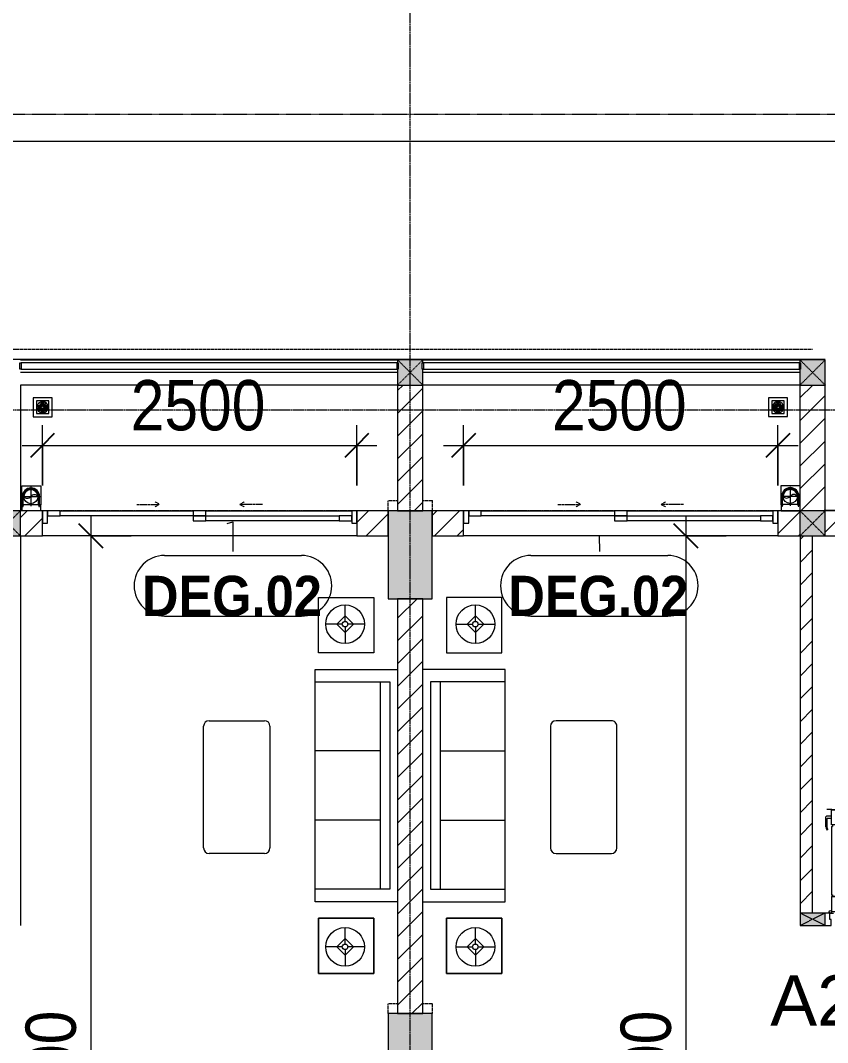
# Model space of a CAD drawing. Header units: millimetres. Extents: x 1591 to 240306, y -15958 to 82755.
# Drawn here: x 99654 to 106073, y 40307 to 48437 of the extents above; entities that cross this region are included whole.
import ezdxf

# ---------------------------------------------------------------- set-up
doc = ezdxf.new("R2010")
doc.units = ezdxf.units.MM
for name, pattern in [('Dash', [6, 3, -3]), ('Dash 1_8_', [6.35, 3.175, -3.175]), ('Dash Dot 3_16_', [7.9375, 4.7625, -1.5875, 0, -1.5875]), ('Grid Line', [22.225, 12.7, -3.175, 3.175, -3.175]), ('IMPORT-CENTER _2_', [40.64, 25.4, -5.08, 5.08, -5.08])]:
    doc.linetypes.add(name, pattern=pattern)
for name, color, linetype, lineweight in [('0-1', 7, 'Continuous', 5), ('A-ANNO-DIMS', 211, 'Continuous', 9), ('A-ANNO-DIMS-160', 211, 'Continuous', 9), ('A-AREA', 32, 'Dash 1_8_', 9), ('A-AREA-IDEN', 2, 'Continuous', 9), ('A-DETL-GENF-1', 9, 'Continuous', 9), ('A-DOOR', 31, 'Continuous', 9), ('A-DOOR-1', 254, 'Continuous', 9), ('A-DOOR-2', 9, 'Continuous', 9), ('A-DOOR-FRAM', 31, 'Continuous', 9), ('A-DOOR-HDLN', 31, 'Dash', 9), ('A-DOOR-IDEN', 31, 'Continuous', 9), ('A-FLOR-2', 9, 'Continuous', 9), ('A-FLOR-HRAL', 11, 'Continuous', 9), ('A-WALL', 113, 'Continuous', 9), ('A-WALL-1', 253, 'Continuous', 18), ('A-WALL-3', 113, 'Continuous', 18), ('A-WALL-PATT-1', 10, 'Continuous', 9), ('A-WALL-PATT-2', 111, 'Continuous', 9), ('G-ANNO-SYMB-1', 111, 'Dash Dot 3_16_', 18), ('G-IMPT-2', 8, 'IMPORT-CENTER _2_', 9), ('G-IMPT-3', 8, 'Continuous', 9), ('I-FURN', 30, 'Continuous', 9), ('I-FURN-1', 254, 'Continuous', 9), ('M-EQPM', 50, 'Continuous', 9), ('S-COLS', 52, 'Continuous', 9), ('S-COLS-1', 52, 'Continuous', 5), ('S-COLS-2', 7, 'Continuous', 18), ('S-COLS-3', 254, 'Continuous', 9), ('S-COLS-4', 253, 'Continuous', 18), ('S-COLS-5', 52, 'Continuous', 18), ('S-COLS-HDLN', 52, 'Dash', 9), ('S-COLS-HDLN-1', 9, 'Dash', 9), ('S-GRID-1', 1, 'Grid Line', 9)]:
    doc.layers.add(name, color=color, linetype=linetype, lineweight=lineweight)
doc.styles.add('Arial_6', font='arial_0.ttf', dxfattribs={"height": 400})
doc.styles.add('Arial_B_3', font='arialbd_0.ttf', dxfattribs={"width": 0.9, "height": 320})
doc.styles.add('UTM Avo', font='UTM Avo.ttf', dxfattribs={"width": 0.9, "height": 400})
doc.dimstyles.new('1_Dim_chi_tiet_2_5', dxfattribs={"dimscale": 304.8, "dimtxt": 399.720379, "dimasz": 0.629921, "dimexe": 0.524934, "dimexo": 0.0625, "dimgap": 0.052493, "dimtad": 1, "dimdec": 0, "dimrnd": 5, "dimzin": 0, "dimdsep": 46, "dimtxsty": 'UTM Avo', "dimblk1": 'OBLIQUE', "dimblk2": 'OBLIQUE', "dimsah": 1, "dimcen": 0.09, "dimdle": 0.524934, "dimazin": 0, "dimtfac": 1, "dimtdec": 4, "dimtix": 1, "dimtmove": 0, "dimatfit": 3, "dimfxl": 1.049869, "dimfxlon": 1, "dimtvp": 1, "dimtolj": 1, "dimtzin": 0, "dimarcsym": 2})
doc.dimstyles.new('1_Dim_chi_tiet_2_5_1', dxfattribs={"dimscale": 304.8, "dimtxt": 399.720379, "dimasz": 0.629921, "dimexe": 0.524934, "dimexo": 0.0625, "dimgap": 0.052493, "dimtad": 1, "dimdec": 0, "dimrnd": 5, "dimzin": 0, "dimdsep": 46, "dimtxsty": 'UTM Avo', "dimblk1": 'OBLIQUE', "dimblk2": 'OBLIQUE', "dimsah": 1, "dimcen": 0.09, "dimdle": 0.524934, "dimazin": 0, "dimtfac": 1, "dimtdec": 4, "dimtix": 1, "dimtmove": 0, "dimatfit": 3, "dimfxl": 1.049869, "dimfxlon": 1, "dimtvp": 1, "dimtolj": 1, "dimtzin": 0, "dimarcsym": 2})
pattern_1 = [(45, (11001.35, 0), (-90.50967, 90.50967), [])]

# ---------------------------------------------------------------- blocks, each defined once
blk = doc.blocks.new('NCV_TKTC_KET CAU_rvt-1-TKCS_MB TẦNG 3-4')
at = {"layer": 'S-COLS-1'}
for points in [[(91927.6, 43836.9), (91927.6, 44536.9), (91577.6, 44536.9), (91579.2, 43836.9)], [(91927.6, 39236.9), (91927.6, 40536.9), (91577.6, 40536.9), (91577.6, 39236.9)]]:
    blk.add_hatch(color=256, dxfattribs=at).paths.add_polyline_path(points)
at = {"layer": 'S-COLS-2'}
for p, q in [((91927.6, 44536.9), (91577.6, 44536.9)), ((91577.6, 44536.9), (91577.6, 43836.9)), ((91927.6, 43836.9), (91927.6, 44536.9)), ((91577.6, 43836.9), (91927.6, 43836.9)), ((91927.6, 40536.9), (91577.6, 40536.9)), ((91577.6, 40536.9), (91577.6, 39236.9)), ((91927.6, 39236.9), (91927.6, 40536.9))]:
    blk.add_line(p, q, dxfattribs=at)
blk = doc.blocks.new('DOOR_CW_01 CANH MO-PANEL KINH - DIW_01-900x2200-CỬA GỖ VÂN LAMINATE-V106-TKCS_MB TẦNG 3-4')
at = {"layer": 'A-DETL-GENF-1'}
for p, q in [((-442, 737), (-442, 816.5)), ((-399, 820.5), (-438, 820.5)), ((-399, 831.8), (-397, 831.8)), ((-399, 792.2), (-399, 831.8)), ((-397, 872), (-357, 872)), ((-397, 752), (-397, 872)), ((-397, 792.2), (-397, 831.8)), ((-357, 872), (-357, 752)), ((-357, 792.2), (-357, 831.8)), ((-355, 831.8), (-357, 831.8)), ((-355, 792.2), (-355, 831.8)), ((-355, 820.5), (-316, 820.5)), ((-312, 737), (-312, 816.5)), ((-434, 799.5), (-434, 737)), ((-399, 803.5), (-430, 803.5)), ((-397, 792.2), (-399, 792.2)), ((-357, 752), (-397, 752)), ((-397, 738), (-391, 738)), ((-397, 738), (-397, 196)), ((-363, 752), (-391, 752)), ((-391, 752), (-391, 738)), ((-363, 738), (-363, 752)), ((-357, 738), (-363, 738)), ((-357, 792.2), (-355, 792.2)), ((-357, 196), (-357, 738)), ((-355, 803.5), (-324, 803.5)), ((-320, 799.5), (-320, 737)), ((-433.9, 711.2), (-427.3, 715.8)), ((-320.1, 711.2), (-326.7, 715.8)), ((-397, 196), (-391, 196)), ((-357, 182), (-397, 182)), ((-397, 182), (-397, 62)), ((-391, 196), (-391, 182)), ((-391, 182), (-363, 182)), ((-357, 196), (-363, 196)), ((-363, 182), (-363, 196)), ((-357, 62), (-357, 182)), ((-397, 62), (-357, 62))]:
    blk.add_line(p, q, dxfattribs=at)
blk.add_circle((-407, 60), 10, dxfattribs=at)
for centre, radius, start, end in [((-438, 816.5), 4, 90, 180), ((-407, 60), 814, 360, 92), ((-316, 816.5), 4, 0, 90), ((-397, 737), 45, 180, 215), ((-430, 799.5), 4, 90, 180), ((-397, 737), 37, 180, 215), ((-357, 737), 37, 325, 0), ((-324, 799.5), 4, 360, 90), ((-357, 737), 45, 325, 0)]:
    blk.add_arc(centre, radius, start, end, dxfattribs=at)
at = {"layer": 'A-DOOR-2'}
for p, q in [((-410, 50), (-448.4, 50)), ((-410, 0), (-410, 50)), ((-400, 0), (-410, 0)), ((-407, 50), (-382, 50)), ((-400, -50), (-400, 0)), ((410, 0), (400, 0)), ((400, 0), (400, -50)), ((450, 50), (410, 50)), ((410, 50), (410, 0)), ((450, -50), (450, 50)), ((-448.4, -50), (-400, -50)), ((400, -50), (450, -50))]:
    blk.add_line(p, q, dxfattribs=at)
blk = doc.blocks.new('LOBBY_SOFA_1 - LOBBY_SOFA_1-V115-TKCS_MB TẦNG 3-4')
at = {"layer": 'I-FURN'}
for p, q in [((-2556, -4.9), (-2556, -660)), ((-2457, -66), (-2457, -660)), ((-807, -66), (-2457, -66)), ((-807, -660), (-807, -66)), ((-708, -660), (-708, -4.9)), ((-807, -143), (-2457, -143)), ((-1907, -143), (-1907, -660)), ((-1357, -143), (-1357, -660)), ((-3128.2, -193.5), (-2688.2, -193.5)), ((-3128.2, -633.5), (-3128.2, -193.5)), ((-2688.2, -193.5), (-2688.2, -633.5)), ((-575.9, -193.5), (-575.9, -633.5)), ((-135.9, -193.5), (-575.9, -193.5)), ((-135.9, -633.5), (-135.9, -193.5)), ((-2915.4, -269), (-2915.4, -401)), ((-348.6, -269), (-348.6, -401)), ((-2915.4, -357), (-2981.4, -423)), ((-2849.4, -423), (-2915.4, -357)), ((-414.6, -423), (-348.6, -357)), ((-348.6, -357), (-282.6, -423)), ((-2937.4, -423), (-3069.4, -423)), ((-2981.4, -423), (-2915.4, -489)), ((-2915.4, -489), (-2849.4, -423)), ((-2915.4, -445), (-2915.4, -577)), ((-2893.4, -423), (-2761.4, -423)), ((-370.6, -423), (-502.6, -423)), ((-348.6, -489), (-414.6, -423)), ((-282.6, -423), (-348.6, -489)), ((-348.6, -445), (-348.6, -577)), ((-326.6, -423), (-194.6, -423)), ((-2688.2, -633.5), (-3128.2, -633.5)), ((-575.9, -633.5), (-135.9, -633.5)), ((-2556, -660), (-708, -660)), ((-1160.3, -1020.5), (-2128.3, -1020.5)), ((-2172.3, -1064.5), (-2172.3, -1504.5)), ((-1116.3, -1504.5), (-1116.3, -1064.5)), ((-2128.3, -1548.5), (-1160.3, -1548.5))]:
    blk.add_line(p, q, dxfattribs=at)
for centre, radius in [((-2915.4, -423), 154), ((-348.6, -423), 154), ((-2915.4, -423), 22), ((-348.6, -423), 22)]:
    blk.add_circle(centre, radius, dxfattribs=at)
for centre, start, end in [((-2128.3, -1064.5), 90, 180), ((-1160.3, -1064.5), 0, 90), ((-2128.3, -1504.5), 180, 270), ((-1160.3, -1504.5), 270, 0)]:
    blk.add_arc(centre, 44, start, end, dxfattribs=at)
at = {"layer": 'I-FURN-1'}
for p, q in [((-2556, -4.9), (-2556, -660)), ((-708, -660), (-708, -4.9)), ((-2688.2, -193.5), (-3128.2, -193.5)), ((-3128.2, -193.5), (-3128.2, -633.5)), ((-2688.2, -633.5), (-2688.2, -193.5)), ((-135.9, -193.5), (-575.9, -193.5)), ((-575.9, -193.5), (-575.9, -633.5)), ((-135.9, -633.5), (-135.9, -193.5)), ((-3128.2, -633.5), (-2688.2, -633.5)), ((-575.9, -633.5), (-135.9, -633.5)), ((-2556, -660), (-708, -660)), ((-1160.3, -1020.5), (-2128.3, -1020.5)), ((-2172.3, -1064.5), (-2172.3, -1504.5)), ((-1116.3, -1504.5), (-1116.3, -1064.5)), ((-2128.3, -1548.5), (-1160.3, -1548.5))]:
    blk.add_line(p, q, dxfattribs=at)
for centre, start, end in [((-2128.3, -1064.5), 90, 180), ((-1160.3, -1064.5), 0, 90), ((-2128.3, -1504.5), 180, 270), ((-1160.3, -1504.5), 270, 0)]:
    blk.add_arc(centre, 44, start, end, dxfattribs=at)
blk = doc.blocks.new('G1_SOF - BO TRU - 100x200-745959-TKCS_MB TẦNG 3-4')
at = {"layer": 'S-COLS'}
blk.add_hatch(color=256, dxfattribs=at).paths.add_polyline_path([(-50, 100), (-50, -100), (50, -100), (50, 100)])
at = {"layer": 'S-COLS-4'}
for p, q in [((50, 100), (-50, 100)), ((-50, 100), (-50, -100)), ((50, -100), (50, 100)), ((-50, -100), (50, -100))]:
    blk.add_line(p, q, dxfattribs=at)
at = {"layer": 'S-COLS-HDLN-1'}
for p, q in [((50, 100), (-50, -100)), ((-50, 100), (50, -100))]:
    blk.add_line(p, q, dxfattribs=at)
blk = doc.blocks.new('LOBBY_SOFA_1 - LOBBY_SOFA_1-V111-TKCS_MB TẦNG 3-4')
at = {"layer": 'I-FURN'}
for p, q in [((-2128.3, 1548.5), (-1160.3, 1548.5)), ((-2172.3, 1064.5), (-2172.3, 1504.5)), ((-1116.3, 1504.5), (-1116.3, 1064.5)), ((-1160.3, 1020.5), (-2128.3, 1020.5)), ((-2556, 660), (-708, 660)), ((-2556, 4.9), (-2556, 660)), ((-2457, 66), (-2457, 660)), ((-1907, 143), (-1907, 660)), ((-1357, 143), (-1357, 660)), ((-807, 660), (-807, 66)), ((-708, 660), (-708, 4.9)), ((-2688.2, 633.5), (-3128.2, 633.5)), ((-3128.2, 633.5), (-3128.2, 193.5)), ((-2915.4, 445), (-2915.4, 577)), ((-2688.2, 193.5), (-2688.2, 633.5)), ((-575.9, 633.5), (-135.9, 633.5)), ((-575.9, 193.5), (-575.9, 633.5)), ((-348.6, 445), (-348.6, 577)), ((-135.9, 633.5), (-135.9, 193.5)), ((-2981.4, 423), (-2915.4, 489)), ((-2915.4, 489), (-2849.4, 423)), ((-348.6, 489), (-414.6, 423)), ((-282.6, 423), (-348.6, 489)), ((-2937.4, 423), (-3069.4, 423)), ((-2915.4, 357), (-2981.4, 423)), ((-2849.4, 423), (-2915.4, 357)), ((-2893.4, 423), (-2761.4, 423)), ((-370.6, 423), (-502.6, 423)), ((-414.6, 423), (-348.6, 357)), ((-348.6, 357), (-282.6, 423)), ((-326.6, 423), (-194.6, 423)), ((-2915.4, 269), (-2915.4, 401)), ((-348.6, 269), (-348.6, 401)), ((-3128.2, 193.5), (-2688.2, 193.5)), ((-135.9, 193.5), (-575.9, 193.5)), ((-807, 143), (-2457, 143)), ((-807, 66), (-2457, 66))]:
    blk.add_line(p, q, dxfattribs=at)
for centre, radius in [((-2915.4, 423), 154), ((-348.6, 423), 154), ((-2915.4, 423), 22), ((-348.6, 423), 22)]:
    blk.add_circle(centre, radius, dxfattribs=at)
for centre, start, end in [((-2128.3, 1504.5), 90, 180), ((-1160.3, 1504.5), 0, 90), ((-2128.3, 1064.5), 180, 270), ((-1160.3, 1064.5), 270, 0)]:
    blk.add_arc(centre, 44, start, end, dxfattribs=at)
at = {"layer": 'I-FURN-1'}
for p, q in [((-2128.3, 1548.5), (-1160.3, 1548.5)), ((-2172.3, 1064.5), (-2172.3, 1504.5)), ((-1116.3, 1504.5), (-1116.3, 1064.5)), ((-1160.3, 1020.5), (-2128.3, 1020.5)), ((-2556, 660), (-708, 660)), ((-2556, 4.9), (-2556, 660)), ((-708, 660), (-708, 4.9)), ((-3128.2, 633.5), (-2688.2, 633.5)), ((-3128.2, 193.5), (-3128.2, 633.5)), ((-2688.2, 633.5), (-2688.2, 193.5)), ((-575.9, 633.5), (-135.9, 633.5)), ((-575.9, 193.5), (-575.9, 633.5)), ((-135.9, 633.5), (-135.9, 193.5)), ((-2688.2, 193.5), (-3128.2, 193.5)), ((-135.9, 193.5), (-575.9, 193.5))]:
    blk.add_line(p, q, dxfattribs=at)
for centre, start, end in [((-2128.3, 1504.5), 90, 180), ((-1160.3, 1504.5), 0, 90), ((-2128.3, 1064.5), 180, 270), ((-1160.3, 1064.5), 270, 0)]:
    blk.add_arc(centre, 44, start, end, dxfattribs=at)
blk = doc.blocks.new('NCV_TKTC_TANG 3 - 4_rvt-2-TKCS_MB TẦNG 3-4')
at = {"layer": 'A-WALL-PATT-1'}
h = blk.add_hatch(dxfattribs=at)
h.set_pattern_fill('FP_1', color=256, style=0, pattern_type=2)
h.set_pattern_definition([(45, (0, 0), (-90.50967, 90.50967), [])])
h.paths.add_polyline_path([(94852.6, 41336.9), (94952.6, 41336.9), (94952.6, 44336.9), (94852.6, 44336.9), (94852.6, 42664.6)])
at = {"layer": 'A-FLOR-2'}
for p, q in [((91652.6, 45536.9), (88652.7, 45536.9)), ((88652.7, 45536.9), (88652.7, 44536.9)), ((94852.6, 45536.9), (91852.6, 45536.9)), ((88652.7, 44336.9), (88652.7, 41236.9)), ((91327.6, 44336.9), (88827.6, 44336.9)), ((94677.6, 44336.9), (92177.6, 44336.9))]:
    blk.add_line(p, q, dxfattribs=at)
at = {"layer": 'A-WALL-1'}
for p, q in [((94852.6, 44336.9), (94852.6, 41336.9)), ((94952.6, 41336.9), (94952.6, 44336.9))]:
    blk.add_line(p, q, dxfattribs=at)
at = {"layer": 'A-DOOR-1'}
blk.add_blockref('DOOR_CW_01 CANH MO-PANEL KINH - DIW_01-900x2200-CỬA GỖ VÂN LAMINATE-V106-TKCS_MB TẦNG 3-4', (95500.9, 41286.9), dxfattribs=at)
at = {"layer": 'I-FURN-1'}
for name, p, rotation in [('LOBBY_SOFA_1 - LOBBY_SOFA_1-V111-TKCS_MB TẦNG 3-4', (91657.5, 43983.4), 89.99999999999972), ('LOBBY_SOFA_1 - LOBBY_SOFA_1-V115-TKCS_MB TẦNG 3-4', (91847.7, 43983.4), 90.00000000000031)]:
    blk.add_blockref(name, p, dxfattribs=dict(at, rotation=rotation))
at = {"layer": 'S-COLS-3', "rotation": 269.9999999999993}
blk.add_blockref('G1_SOF - BO TRU - 100x200-745959-TKCS_MB TẦNG 3-4', (94952.6, 41286.9), dxfattribs=at)
blk = doc.blocks.new('DEG_02-DEG_03 - DEG_02-2500x2400mm-CỬA ĐI 02 CÁNH TRƯỢT-625766-TKCS_MB TẦNG 3-4')
at = {"layer": 'A-DOOR'}
for p, q in [((-1110, 100), (-1210, 100)), ((-1210, 100), (-1210, 60)), ((-1110, 60), (-1110, 100)), ((-1110, 100), (-50, 100)), ((50, 100), (-50, 100)), ((-50, 100), (-50, 60)), ((50, 60), (50, 100)), ((-1210, 60), (-1110, 60)), ((-50, 60), (-1110, 60)), ((50, 60), (-50, 60)), ((-50, 60), (-50, 20)), ((-50, 60), (50, 60)), ((-50, 20), (50, 20)), ((50, 20), (50, 60)), ((50, 60), (1110, 60)), ((1110, 20), (50, 20)), ((1210, 60), (1110, 60)), ((1110, 60), (1110, 20)), ((1110, 20), (1210, 20)), ((1210, 20), (1210, 60))]:
    blk.add_line(p, q, dxfattribs=at)
at = {"layer": 'A-DOOR-FRAM'}
for p, q in [((-1210, 100), (-1250, 100)), ((-1250, 100), (-1250, 0)), ((-1210, 0), (-1210, 100)), ((1250, 100), (1210, 100)), ((1210, 100), (1210, 0)), ((1250, 0), (1250, 100)), ((-1250, 0), (-1210, 0)), ((1210, 0), (1250, 0))]:
    blk.add_line(p, q, dxfattribs=at)
at = {"layer": 'A-DOOR-HDLN'}
for p, q in [((-320.4, 151.1), (-355, 171.1)), ((320.4, 151.1), (355, 171.1)), ((-500.4, 151.1), (-320.4, 151.1)), ((-320.4, 151.1), (-355, 131.1)), ((320.4, 151.1), (355, 131.1)), ((500.4, 151.1), (320.4, 151.1))]:
    blk.add_line(p, q, dxfattribs=at)
blk = doc.blocks.new('Railing - 50 x 10mm-1251311-TKCS_MB TẦNG 3-4')
at = {"layer": 'A-FLOR-HRAL'}
for p, q in [((25, 5), (-25, 5)), ((-25, 5), (-25, -5)), ((25, -5), (25, 5)), ((-25, -5), (25, -5))]:
    blk.add_line(p, q, dxfattribs=at)
blk = doc.blocks.new('Railing - Railing-1558316-TKCS_MB TẦNG 3-4')
at = {"layer": 'A-FLOR-HRAL'}
for p, q in [((91647.6, 45712.4), (88657.6, 45712.4)), ((88657.6, 45662.4), (91647.6, 45662.4))]:
    blk.add_line(p, q, dxfattribs=at)
at = {"extrusion": (0, 0, -1), "zscale": -1, "rotation": 90}
for p in [(-88652.6, 45687.4), (-91652.6, 45687.4)]:
    blk.add_blockref('Railing - 50 x 10mm-1251311-TKCS_MB TẦNG 3-4', p, dxfattribs=at)
blk = doc.blocks.new('Railing - Railing-1558322-TKCS_MB TẦNG 3-4')
at = {"layer": 'A-FLOR-HRAL'}
for p, q in [((94847.6, 45712.4), (91857.6, 45712.4)), ((91857.6, 45662.4), (94847.6, 45662.4))]:
    blk.add_line(p, q, dxfattribs=at)
at = {"extrusion": (0, 0, -1), "zscale": -1, "rotation": 90}
for p in [(-91852.6, 45687.4), (-94852.6, 45687.4)]:
    blk.add_blockref('Railing - 50 x 10mm-1251311-TKCS_MB TẦNG 3-4', p, dxfattribs=at)
blk = doc.blocks.new('G1_SOF - BO TRU - 200x200-V23-TKCS_MB TẦNG 3-4')
at = {"layer": 'S-COLS'}
blk.add_hatch(color=256, dxfattribs=at).paths.add_polyline_path([(95, -100), (100, -100), (100, 25.4), (95, 25.4), (95, 75.4), (100, 75.4), (100, 100), (-100, 100), (-100, 75.4), (-95, 75.4), (-95, 25.4), (-100, 25.4), (-100, -100), (-95, -100)])
at = {"layer": 'S-COLS-5'}
for p, q in [((100, 100), (-100, 100)), ((-100, 100), (-100, 75.4)), ((100, 75.4), (100, 100)), ((-100, 25.4), (-100, -100)), ((100, -100), (100, 25.4)), ((-100, -100), (100, -100))]:
    blk.add_line(p, q, dxfattribs=at)
at = {"layer": 'S-COLS-HDLN'}
for p, q in [((100, 100), (-100, -100)), ((-100, 100), (100, -100))]:
    blk.add_line(p, q, dxfattribs=at)
blk = doc.blocks.new('G1_SOF - BO TRU - 200x200-V22-TKCS_MB TẦNG 3-4')
at = {"layer": 'S-COLS'}
blk.add_hatch(color=256, dxfattribs=at).paths.add_polyline_path([(-100, -100), (100, -100), (100, 100), (-100, 100), (-100, 75.4), (-95, 75.4), (-95, 25.4), (-100, 25.4)])
at = {"layer": 'S-COLS-5'}
for p, q in [((100, 100), (-100, 100)), ((-100, 100), (-100, 75.4)), ((100, -100), (100, 100)), ((-100, 25.4), (-100, -100)), ((-100, -100), (100, -100))]:
    blk.add_line(p, q, dxfattribs=at)
at = {"layer": 'S-COLS-HDLN'}
for p, q in [((100, 100), (-100, -100)), ((-100, 100), (100, -100))]:
    blk.add_line(p, q, dxfattribs=at)
blk = doc.blocks.new('G1_SOF - BO TRU - 200x200-3054293-TKCS_MB TẦNG 3-4')
at = {"layer": 'S-COLS'}
blk.add_hatch(color=256, dxfattribs=at).paths.add_polyline_path([(100, -100), (100, 100), (-100, 100), (-100, -100)])
at = {"layer": 'S-COLS-5'}
for p, q in [((100, 100), (-100, 100)), ((-100, 100), (-100, -100)), ((100, -100), (100, 100)), ((-100, -100), (100, -100))]:
    blk.add_line(p, q, dxfattribs=at)
at = {"layer": 'S-COLS-HDLN'}
for p, q in [((100, 100), (-100, -100)), ((-100, 100), (100, -100))]:
    blk.add_line(p, q, dxfattribs=at)
blk = doc.blocks.new('TKTC_XREF_251221_MB TANG 2-7 - TKTC_XREF_260130_MB TANG 2-5_dwg_$cc-4746808-TKCS_MB TẦNG 3-4')
at = {"layer": 'G-IMPT-2'}
for p, q in [((-0.673, 0), (0.673, 0)), ((0, -0.673), (0, 0.673))]:
    blk.add_line(p, q, dxfattribs=at)
at = {"layer": 'M-EQPM'}
blk.add_circle((0, 0), 0.5, dxfattribs=at)
for centre, radius, start, end in [((0, 0), 0.5, 90, 270), ((0.188, 0.25), 0.313, 126.8699, 233.1301), ((-0.188, -0.25), 0.313, 306.8699, 53.1301)]:
    blk.add_arc(centre, radius, start, end, dxfattribs=at)
blk = doc.blocks.new('TKTC_XREF_251221_MB TANG 2-7 - TKTC_XREF_260130_MB TANG 2-5_dwg_CUM U_DN100-4746796-TKCS_MB TẦNG 3-4')
at = {"layer": 'G-IMPT-3'}
blk.add_hatch(color=256, dxfattribs=at).paths.add_polyline_path([(0, 61), (0, 57), (14.8, 55.1), (28.5, 49.4), (40.3, 40.3), (49.4, 28.5), (55.1, 14.8), (57, 0), (55.1, -14.8), (49.4, -28.5), (40.3, -40.3), (28.5, -49.4), (14.8, -55.1), (0, -57), (0, -61), (15.8, -58.9), (30.5, -52.8), (43.1, -43.1), (52.8, -30.5), (58.9, -15.8), (61, 0), (58.9, 15.8), (52.8, 30.5), (43.1, 43.1), (30.5, 52.8), (15.8, 58.9)])
for p, q in [((-79.1, 66.6), (-79.1, 63.4)), ((-76.6, 66.6), (-76.6, 63.4)), ((-74.6, 66.6), (-74.6, 63.4)), ((-72.7, 69.3), (-72.7, 60.7)), ((-66.9, 67.9), (-71.7, 67.9)), ((-66.9, 62.1), (-71.7, 62.1)), ((-65, 69), (0, 69)), ((-79.1, -63.4), (-79.1, -66.6)), ((-76.6, -63.4), (-76.6, -66.6)), ((-74.6, -63.4), (-74.6, -66.6)), ((-72.7, -60.7), (-72.7, -69.3)), ((-66.9, -62.1), (-71.7, -62.1)), ((-66.9, -67.9), (-71.7, -67.9)), ((-65, -69), (0, -69))]:
    blk.add_line(p, q, dxfattribs=at)
at = {"layer": 'G-IMPT-3', "flags": 128}
for points in [[(-72.7, 67.6), (-78.1, 67.6), (-78.1, 62.4), (-72.7, 62.4)], [(-71.7, 59.2), (-66.9, 59.2), (-66.9, 70.8), (-71.7, 70.8)], [(-66.9, 70.8), (-66.9, 72.7), (-65, 72.7), (-65, 57.3), (-66.9, 57.3), (-66.9, 59.2)], [(-65, 61), (0, 61), (0, 57)], [(-72.7, -62.4), (-78.1, -62.4), (-78.1, -67.6), (-72.7, -67.6)], [(-71.7, -70.8), (-66.9, -70.8), (-66.9, -59.2), (-71.7, -59.2)], [(-66.9, -59.2), (-66.9, -57.3), (-65, -57.3), (-65, -72.7), (-66.9, -72.7), (-66.9, -70.8)], [(-65, -61), (0, -61), (0, -57)]]:
    blk.add_lwpolyline(points, dxfattribs=at)
at = {"layer": 'G-IMPT-3'}
for centre, radius, start, end in [((-78.1, 66.6), 0.96, 90, 180), ((-78.1, 63.4), 0.96, 180, 270), ((-71.1, 69.3), 1.56, 112.61986, 247.38014), ((-67.9, 65), 4.8, 143.1301, 216.8699), ((-71.1, 60.7), 1.56, 112.61986, 247.38014), ((0, 0), 69, 270, 90), ((0, 0), 61, 270, 90), ((0, 0), 57, 270, 90), ((-78.1, -63.4), 0.96, 90, 180), ((-78.1, -66.6), 0.96, 180, 270), ((-71.1, -60.7), 1.56, 112.61986, 247.38014), ((-67.9, -65), 4.8, 143.1301, 216.8699), ((-71.1, -69.3), 1.56, 112.61986, 247.38014)]:
    blk.add_arc(centre, radius, start, end, dxfattribs=at)
blk = doc.blocks.new('TKTC_XREF_251221_MB TANG 2-7 - TKTC_XREF_260130_MB TANG 2-5_dwg_THU NUOC - THU NUOC-444531-TKCS_MB TẦNG 1-4746804-TKCS_MB TẦNG 3-4')
at = {"layer": 'G-IMPT-3'}
for p, q in [((-23.3, 10.8), (40.9, 10.8)), ((40.9, 4.8), (-23.3, 4.8)), ((-11, 23.3), (28.5, 23.3)), ((28.5, 17.3), (-11, 17.3)), ((-1.1, 35.6), (18.5, 35.6)), ((18.5, 29.6), (-1.1, 29.6)), ((-23.3, -13.6), (40.9, -13.6)), ((40.9, -19.6), (-23.3, -19.6)), ((-11, -26.1), (28.5, -26.1)), ((28.5, -32.1), (-11, -32.1)), ((-1.1, -38.5), (18.5, -38.5)), ((18.5, -44.5), (-1.1, -44.5))]:
    blk.add_line(p, q, dxfattribs=at)
at = {"layer": 'G-IMPT-3', "flags": 128}
for points in [[(83.7, -79.4), (83.7, 70.6), (-66.3, 70.6), (-66.3, -79.4)], [(58.7, -54.4), (58.7, 45.6), (-41.3, 45.6), (-41.3, -54.4)]]:
    blk.add_lwpolyline(points, close=True, dxfattribs=at)
for points in [[(-23.3, -1.2), (0.7, -1.2), (0.7, -7.2), (-23.3, -7.2)], [(40.9, -7.2), (16.7, -7.2), (16.7, -1.2), (40.9, -1.2)]]:
    blk.add_lwpolyline(points, dxfattribs=at)
at = {"layer": 'G-IMPT-3'}
for centre, radius, start, end in [((8.7, -4.4), 45, 360, 180), ((8.7, -4.4), 45, 360, 180), ((-23.3, 7.8), 3, 90, 270), ((-11, 20.3), 3, 90, 270), ((-1.1, 32.6), 3, 90, 270), ((18.5, 32.6), 3, 270, 90), ((28.5, 20.3), 3, 270, 90), ((40.9, 7.8), 3, 270, 90), ((8.7, -4.4), 45, 180, 360), ((8.7, -4.4), 45, 180, 360), ((-23.3, -4.2), 3, 90, 270), ((-23.3, -16.6), 3, 90, 270), ((-11, -29.1), 3, 90, 270), ((-1.1, -41.5), 3, 90, 270), ((18.5, -41.5), 3, 270, 90), ((28.5, -29.1), 3, 270, 90), ((40.9, -4.2), 3, 270, 90), ((40.9, -16.6), 3, 270, 90)]:
    blk.add_arc(centre, radius, start, end, dxfattribs=at)
blk = doc.blocks.new('TKTC_XREF_251221_MB TANG 2-7 - TKTC_XREF_251221_MB TANG 2-7-2039446-TKCS_MB TẦNG 3-4')
at = {"layer": 'M-EQPM'}
for p, q in [((61400, 28502.1), (54800, 28502.1)), ((55011.1, 27497.9), (55161.5, 27497.9)), ((55011.1, 27348.3), (55011.1, 27497.9)), ((55161.5, 27497.9), (55161.5, 27348.3)), ((61050.5, 27499.7), (61200, 27499.7)), ((61050.5, 27350), (61050.5, 27499.7)), ((55010.8, 27348.1), (55011.2, 27300)), ((55161.3, 27348.1), (55010.8, 27348.1)), ((55161.5, 27348.3), (55011.1, 27348.3)), ((55161.6, 27300), (55161.3, 27348.1)), ((61050.3, 27349.9), (61050.6, 27300.1)), ((61200, 27349.9), (61050.3, 27349.9)), ((61200, 27350), (61050.5, 27350)), ((61050.6, 27300.1), (61200, 27300.1)), ((66125, 27302.1), (61400, 27302.1))]:
    blk.add_line(p, q, dxfattribs=at)
for p in [(55167.9, 28127.6), (61016.7, 28127.9)]:
    blk.add_blockref('TKTC_XREF_251221_MB TANG 2-7 - TKTC_XREF_260130_MB TANG 2-5_dwg_THU NUOC - THU NUOC-444531-TKCS_MB TẦNG 1-4746804-TKCS_MB TẦNG 3-4', p)
for name, p, xscale, yscale, zscale, rotation in [('TKTC_XREF_251221_MB TANG 2-7 - TKTC_XREF_260130_MB TANG 2-5_dwg_$cc-4746808-TKCS_MB TẦNG 3-4', (55082.6, 27413.2), 113.7150000000073, 113.7150000000073, 113.7150000000073, 269.9990086637467), ('TKTC_XREF_251221_MB TANG 2-7 - TKTC_XREF_260130_MB TANG 2-5_dwg_CUM U_DN100-4746796-TKCS_MB TẦNG 3-4', (55083.5, 27413.2), 0.9975000000000006, 0.9975000000000006, 0.9975000000000006, 90.00099133829468), ('TKTC_XREF_251221_MB TANG 2-7 - TKTC_XREF_260130_MB TANG 2-5_dwg_$cc-4746808-TKCS_MB TẦNG 3-4', (61122.1, 27414.9), 113.7150000000073, 113.7150000000073, 113.7150000000073, 269.9990086637467), ('TKTC_XREF_251221_MB TANG 2-7 - TKTC_XREF_260130_MB TANG 2-5_dwg_CUM U_DN100-4746796-TKCS_MB TẦNG 3-4', (61123, 27414.9), 0.9975000000000006, 0.9975000000000006, 0.9975000000000006, 90.00099133829468)]:
    blk.add_blockref(name, p, dxfattribs=dict(xscale=xscale, yscale=yscale, zscale=zscale, rotation=rotation))
blk = doc.blocks.new('DIMBLOCK37-TKCS_MB TẦNG 3-4')
at = {"layer": 'A-ANNO-DIMS-160'}
for p, q in [((59853.9, 47797.1), (59853.9, 47317.1)), ((59853.9, 47477.1), (59853.9, 47797.1)), ((123054, 47797.1), (123054, 47317.1)), ((123054, 47477.1), (123054, 47797.1)), ((59693.9, 47477.1), (123214, 47477.1))]:
    blk.add_line(p, q, dxfattribs=at)
at = {"layer": 'A-ANNO-DIMS-160', "lineweight": 25}
for p, q in [((59853.9, 47477.1), (59949.9, 47573.1)), ((123054, 47477.1), (123150, 47573.1)), ((59853.9, 47477.1), (59757.9, 47381.1)), ((123054, 47477.1), (122958, 47381.1))]:
    blk.add_line(p, q, dxfattribs=at)
at = {"layer": 'A-ANNO-DIMS-160', "color": 0, "insert": (90769.2, 47996.8), "char_height": 400, "width": 1643.295, "attachment_point": 1, "line_spacing_factor": 1.110334, "style": 'UTM Avo'}
blk.add_mtext('63200', dxfattribs=at)
blk = doc.blocks.new('_Oblique')
at = {"color": 0, "linetype": 'ByBlock', "lineweight": -2}
blk.add_line((-0.5, -0.5), (0.5, 0.5), dxfattribs=at)
blk = doc.blocks.new('DIMBLOCK102-TKCS_MB TẦNG 3-4')
at = {"layer": 'A-ANNO-DIMS-160'}
for p, q in [((103178.9, 44736.9), (103178.9, 45216.9)), ((105678.9, 44736.9), (105678.9, 45216.9)), ((103018.9, 45056.9), (105838.9, 45056.9)), ((103178.9, 45056.9), (103178.9, 44736.9)), ((105678.9, 45056.9), (105678.9, 44736.9))]:
    blk.add_line(p, q, dxfattribs=at)
at = {"layer": 'A-ANNO-DIMS-160', "lineweight": 25}
for p, q in [((103178.9, 45056.9), (103274.9, 45152.9)), ((105678.9, 45056.9), (105774.9, 45152.9)), ((103178.9, 45056.9), (103082.9, 44960.9)), ((105678.9, 45056.9), (105582.9, 44960.9))]:
    blk.add_line(p, q, dxfattribs=at)
at = {"layer": 'A-ANNO-DIMS-160', "color": 0, "insert": (103881.1, 45576.5), "char_height": 400, "width": 1314.636, "attachment_point": 1, "line_spacing_factor": 1.110334, "style": 'UTM Avo'}
blk.add_mtext('2500', dxfattribs=at)
blk = doc.blocks.new('DIMBLOCK103-TKCS_MB TẦNG 3-4')
at = {"layer": 'A-ANNO-DIMS-160'}
for p, q in [((99828.9, 44736.9), (99828.9, 45216.9)), ((102328.9, 44736.9), (102328.9, 45216.9)), ((99668.9, 45056.9), (102488.9, 45056.9)), ((99828.9, 45056.9), (99828.9, 44736.9)), ((102328.9, 45056.9), (102328.9, 44736.9))]:
    blk.add_line(p, q, dxfattribs=at)
at = {"layer": 'A-ANNO-DIMS-160', "lineweight": 25}
for p, q in [((99828.9, 45056.9), (99924.9, 45152.9)), ((102328.9, 45056.9), (102424.9, 45152.9)), ((99828.9, 45056.9), (99732.9, 44960.9)), ((102328.9, 45056.9), (102232.9, 44960.9))]:
    blk.add_line(p, q, dxfattribs=at)
at = {"layer": 'A-ANNO-DIMS-160', "color": 0, "insert": (100531.1, 45576.5), "char_height": 400, "width": 1314.636, "attachment_point": 1, "line_spacing_factor": 1.110334, "style": 'UTM Avo'}
blk.add_mtext('2500', dxfattribs=at)
blk = doc.blocks.new('DIMBLOCK215-TKCS_MB TẦNG 3-4')
at = {"layer": 'A-ANNO-DIMS-160'}
for p, q in [((103178.9, 44736.9), (103178.9, 45216.9)), ((105678.9, 44736.9), (105678.9, 45216.9)), ((103018.9, 45056.9), (105838.9, 45056.9)), ((103178.9, 45056.9), (103178.9, 44736.9)), ((105678.9, 45056.9), (105678.9, 44736.9))]:
    blk.add_line(p, q, dxfattribs=at)
at = {"layer": 'A-ANNO-DIMS-160', "lineweight": 25}
for p, q in [((103178.9, 45056.9), (103274.9, 45152.9)), ((105678.9, 45056.9), (105774.9, 45152.9)), ((103178.9, 45056.9), (103082.9, 44960.9)), ((105678.9, 45056.9), (105582.9, 44960.9))]:
    blk.add_line(p, q, dxfattribs=at)
at = {"layer": 'A-ANNO-DIMS-160', "color": 0, "insert": (103881.1, 45576.5), "char_height": 400, "width": 1314.636, "attachment_point": 1, "line_spacing_factor": 1.110334, "style": 'UTM Avo'}
blk.add_mtext('2500', dxfattribs=at)
blk = doc.blocks.new('DIMBLOCK216-TKCS_MB TẦNG 3-4')
at = {"layer": 'A-ANNO-DIMS-160'}
for p, q in [((99828.9, 44736.9), (99828.9, 45216.9)), ((102328.9, 44736.9), (102328.9, 45216.9)), ((99668.9, 45056.9), (102488.9, 45056.9)), ((99828.9, 45056.9), (99828.9, 44736.9)), ((102328.9, 45056.9), (102328.9, 44736.9))]:
    blk.add_line(p, q, dxfattribs=at)
at = {"layer": 'A-ANNO-DIMS-160', "lineweight": 25}
for p, q in [((99828.9, 45056.9), (99924.9, 45152.9)), ((102328.9, 45056.9), (102424.9, 45152.9)), ((99828.9, 45056.9), (99732.9, 44960.9)), ((102328.9, 45056.9), (102232.9, 44960.9))]:
    blk.add_line(p, q, dxfattribs=at)
at = {"layer": 'A-ANNO-DIMS-160', "color": 0, "insert": (100531.1, 45576.5), "char_height": 400, "width": 1314.636, "attachment_point": 1, "line_spacing_factor": 1.110334, "style": 'UTM Avo'}
blk.add_mtext('2500', dxfattribs=at)
blk = doc.blocks.new('STN_Door Tag - STN_Door Tag-1788670-TKCS_MB TẦNG 3-4')
at = {"layer": 'A-DOOR-IDEN'}
for p, q in [((-3.37, 1.495), (3.431, 1.495)), ((-3.37, -1.524), (3.431, -1.524))]:
    blk.add_line(p, q, dxfattribs=at)
for centre, start, end in [((-3.37, -0.015), 90, 270), ((3.431, -0.015), 270, 90)]:
    blk.add_arc(centre, 1.509, start, end, dxfattribs=at)
blk = doc.blocks.new('DIMBLOCK381-TKCS_MB TẦNG 3-4')
at = {"layer": 'A-ANNO-DIMS-160'}
for p, q in [((104946.6, 44496.9), (104946.6, 35577.4)), ((105266.6, 44336.9), (104786.6, 44336.9)), ((104946.6, 44336.9), (105266.6, 44336.9)), ((105266.6, 35737.4), (104786.6, 35737.4)), ((104946.6, 35737.4), (105266.6, 35737.4))]:
    blk.add_line(p, q, dxfattribs=at)
at = {"layer": 'A-ANNO-DIMS-160', "lineweight": 25}
for p, q in [((104946.6, 44336.9), (104850.6, 44432.9)), ((104946.6, 44336.9), (105042.6, 44240.9)), ((104946.6, 35737.4), (104850.6, 35833.4)), ((104946.6, 35737.4), (105042.6, 35641.4))]:
    blk.add_line(p, q, dxfattribs=at)
at = {"layer": 'A-ANNO-DIMS-160', "color": 0, "insert": (104426.9, 39489.4), "char_height": 400, "width": 1314.636, "attachment_point": 1, "rotation": 90, "line_spacing_factor": 1.110334, "style": 'UTM Avo'}
blk.add_mtext('8600', dxfattribs=at)
blk = doc.blocks.new('DIMBLOCK382-TKCS_MB TẦNG 3-4')
at = {"layer": 'A-ANNO-DIMS-160'}
for p, q in [((100214.1, 44496.9), (100214.1, 35577.4)), ((100534.1, 44336.9), (100054.1, 44336.9)), ((100214.1, 44336.9), (100534.1, 44336.9)), ((100534.1, 35737.4), (100054.1, 35737.4)), ((100214.1, 35737.4), (100534.1, 35737.4))]:
    blk.add_line(p, q, dxfattribs=at)
at = {"layer": 'A-ANNO-DIMS-160', "lineweight": 25}
for p, q in [((100214.1, 44336.9), (100118.1, 44432.9)), ((100214.1, 44336.9), (100310.1, 44240.9)), ((100214.1, 35737.4), (100118.1, 35833.4)), ((100214.1, 35737.4), (100310.1, 35641.4))]:
    blk.add_line(p, q, dxfattribs=at)
at = {"layer": 'A-ANNO-DIMS-160', "color": 0, "insert": (99694.5, 39489.4), "char_height": 400, "width": 1314.636, "attachment_point": 1, "rotation": 90, "line_spacing_factor": 1.110334, "style": 'UTM Avo'}
blk.add_mtext('8600', dxfattribs=at)

msp = doc.modelspace()

# ---------------------------------------------------------------- hatches: boundary and pattern name
at = {"layer": 'A-WALL-PATT-2'}
h = msp.add_hatch(dxfattribs=at)
h.set_pattern_fill('FP_1', color=256, style=0, pattern_type=2)
h.set_pattern_definition(pattern_1)
h.paths.add_polyline_path([(102853.9, 44536.9), (102853.9, 45536.9), (102653.9, 45536.9), (102653.9, 44536.9)])
h = msp.add_hatch(dxfattribs=at)
h.set_pattern_fill('FP_1', color=256, style=0, pattern_type=2)
h.set_pattern_definition(pattern_1)
h.paths.add_polyline_path([(105853.9, 44536.9), (106053.9, 44536.9), (106053.9, 45536.9), (105853.9, 45536.9), (105853.9, 44781)])
h = msp.add_hatch(dxfattribs=at)
h.set_pattern_fill('FP_1', color=256, style=0, pattern_type=2)
h.set_pattern_definition(pattern_1)
h.paths.add_polyline_path([(102578.9, 44336.9), (102578.9, 44536.9), (102328.9, 44536.9), (102328.9, 44336.9)])
h.paths.add_polyline_path([(99828.9, 44336.9), (99828.9, 44536.9), (99654, 44536.9), (99654, 44336.9)])
h = msp.add_hatch(dxfattribs=at)
h.set_pattern_fill('FP_1', color=256, style=0, pattern_type=2)
h.set_pattern_definition(pattern_1)
h.paths.add_polyline_path([(105853.8, 44336.9), (105853.8, 44536.9), (105678.9, 44536.9), (105678.9, 44336.9), (105804.6, 44336.9)])
h.paths.add_polyline_path([(103178.9, 44336.9), (103178.9, 44536.9), (102928.9, 44536.9), (102928.9, 44336.9)])
h = msp.add_hatch(dxfattribs=at)
h.set_pattern_fill('FP_1', color=256, style=0, pattern_type=2)
h.set_pattern_definition(pattern_1)
h.paths.add_polyline_path([(109453.9, 44336.9), (109453.9, 44536.9), (108453.9, 44536.9), (108453.9, 44336.9), (109028.7, 44336.9)])
h.paths.add_polyline_path([(109653.9, 44336.9), (109653.9, 44336.9), (109653.9, 44462)])
h.paths.add_polyline_path([(107053.9, 44336.9), (107053.9, 44536.9), (106053.8, 44536.8), (106053.8, 44336.9)])
h = msp.add_hatch(dxfattribs=at)
h.set_pattern_fill('FP_1', color=256, style=0, pattern_type=2)
h.set_pattern_definition(pattern_1)
h.paths.add_polyline_path([(102853.9, 40536.9), (102853.9, 43837), (102653.9, 43837), (102653.9, 40536.9)])

# ---------------------------------------------------------------- linework, layer by layer
at = {"layer": 'A-AREA'}
for p, q in [((102753.9, 45818.8), (99553.9, 45818.8)), ((105953.9, 45818.8), (102753.9, 45818.8)), ((102578.9, 44536.9), (102578.9, 44618.4)), ((102578.9, 44618.4), (102653.9, 44618.4)), ((102853.9, 44618.5), (102933.9, 44618.5)), ((102928.9, 44618.5), (102928.9, 44536.9)), ((102578.9, 40618.4), (102653.9, 40618.4)), ((102578.9, 40536.9), (102578.9, 40618.4)), ((102853.9, 40618.4), (102928.9, 40618.4)), ((102928.9, 40618.4), (102928.9, 40536.9))]:
    msp.add_line(p, q, dxfattribs=at)
at = {"layer": 'A-DOOR-IDEN'}
for p, q in [((101298.2, 44436.5), (101343.6, 44447.6)), ((101343.6, 44447.6), (101344, 44211.7)), ((104257.7, 44337.2), (104258, 44211.7))]:
    msp.add_line(p, q, dxfattribs=at)
at = {"layer": 'A-WALL'}
for p, q in [((99653.9, 45737.4), (102653.9, 45737.4)), ((102853.9, 45737.4), (105853.9, 45737.4)), ((102653.9, 45637.4), (99653.9, 45637.4)), ((105853.9, 45637.4), (102853.9, 45637.4)), ((101128.9, 44536.9), (102288.9, 44536.9)), ((104478.9, 44536.9), (105638.9, 44536.9)), ((102328.9, 44336.9), (99828.9, 44336.9)), ((105678.9, 44336.9), (103178.9, 44336.9))]:
    msp.add_line(p, q, dxfattribs=at)
at = {"layer": 'A-WALL-3'}
for p, q in [((102853.9, 45737.4), (102653.9, 45737.4)), ((106053.9, 45737.4), (105853.9, 45737.4)), ((102653.9, 45536.9), (102653.9, 44536.9)), ((102853.9, 44536.9), (102853.9, 45536.9)), ((105853.9, 45536.9), (105853.9, 44536.9)), ((106053.9, 44536.9), (106053.9, 45536.9)), ((99828.9, 44536.9), (99654, 44536.9)), ((99828.9, 44336.9), (99828.9, 44536.9)), ((102578.9, 44536.9), (102328.9, 44536.9)), ((102328.9, 44536.9), (102328.9, 44336.9)), ((102578.9, 44336.9), (102578.9, 44536.9)), ((102653.9, 44536.9), (102853.9, 44536.9)), ((103178.9, 44536.9), (102928.9, 44536.9)), ((102928.9, 44536.9), (102928.9, 44336.9)), ((103178.9, 44336.9), (103178.9, 44536.9)), ((105853.8, 44536.9), (105678.9, 44536.9)), ((105678.9, 44536.9), (105678.9, 44336.9)), ((107053.9, 44536.9), (106053.9, 44536.9)), ((99654, 44336.9), (99828.9, 44336.9)), ((102328.9, 44336.9), (102578.9, 44336.9)), ((102928.9, 44336.9), (103178.9, 44336.9)), ((105678.9, 44336.9), (105853.8, 44336.9)), ((106053.8, 44336.9), (107053.9, 44336.9)), ((102653.9, 43837), (102653.9, 40536.9)), ((102853.9, 43837), (102653.9, 43837)), ((102853.9, 40536.9), (102853.9, 43837)), ((102653.9, 40536.9), (102853.9, 40536.9))]:
    msp.add_line(p, q, dxfattribs=at)
at = {"layer": 'G-ANNO-SYMB-1'}
msp.add_line((39749.2, 47691.5), (145928.2, 47691.5), dxfattribs=at)
at = {"layer": 'S-GRID-1'}
for p, q in [((102753.9, 19175.3), (102753.9, 76690.4)), ((139245.7, 45336.9), (45492.6, 45336.9)), ((137213.7, 44536.9), (47524.6, 44536.9))]:
    msp.add_line(p, q, dxfattribs=at)

# ---------------------------------------------------------------- block references
at = {"layer": '0-1'}
for name in ['NCV_TKTC_KET CAU_rvt-1-TKCS_MB TẦNG 3-4', 'NCV_TKTC_TANG 3 - 4_rvt-2-TKCS_MB TẦNG 3-4']:
    msp.add_blockref(name, (11001.4, 0), dxfattribs=at)
at = {"layer": 'A-DOOR'}
for p in [(101078.9, 44436.9), (104428.9, 44436.9)]:
    msp.add_blockref('DEG_02-DEG_03 - DEG_02-2500x2400mm-CỬA ĐI 02 CÁNH TRƯỢT-625766-TKCS_MB TẦNG 3-4', p, dxfattribs=at)
at = {"layer": 'A-DOOR-IDEN', "xscale": 159.9999999999999, "yscale": 159.9999999999999, "zscale": 159.9999999999999}
for p in [(101339.1, 43942.7), (104253.1, 43942.7)]:
    msp.add_blockref('STN_Door Tag - STN_Door Tag-1788670-TKCS_MB TẦNG 3-4', p, dxfattribs=at)
at = {"layer": 'A-FLOR-HRAL'}
for name in ['Railing - Railing-1558316-TKCS_MB TẦNG 3-4', 'Railing - Railing-1558322-TKCS_MB TẦNG 3-4']:
    msp.add_blockref(name, (11001.4, 0), dxfattribs=at)
at = {"layer": 'M-EQPM'}
msp.add_blockref('TKTC_XREF_251221_MB TANG 2-7 - TKTC_XREF_251221_MB TANG 2-7-2039446-TKCS_MB TẦNG 3-4', (44653.9, 17236.9), dxfattribs=at)
at = {"layer": 'S-COLS'}
for name, p in [('G1_SOF - BO TRU - 200x200-V23-TKCS_MB TẦNG 3-4', (102753.9, 45636.9)), ('G1_SOF - BO TRU - 200x200-V22-TKCS_MB TẦNG 3-4', (105953.9, 45636.9)), ('G1_SOF - BO TRU - 200x200-3054293-TKCS_MB TẦNG 3-4', (99554, 44436.9)), ('G1_SOF - BO TRU - 200x200-3054293-TKCS_MB TẦNG 3-4', (105953.8, 44436.9))]:
    msp.add_blockref(name, p, dxfattribs=at)

# ---------------------------------------------------------------- texts
at = {"layer": 'A-AREA-IDEN', "insert": (106735.9, 40435.9), "char_height": 400, "width": 2233.6, "attachment_point": 8, "line_spacing_factor": 0.936439, "style": 'Arial_6'}
msp.add_mtext('\\pt8,16,24,32,40,48,56,64,72,80,88,96,104,112,120,128,136,144,152,160,168,176,184,192,200,208,216,224,232,240,248,256;A2.03.11', dxfattribs=at)
at = {"layer": 'A-DOOR-IDEN', "char_height": 320, "width": 1467.36, "attachment_point": 5, "line_spacing_factor": 0.936439, "style": 'Arial_B_3'}
for insert in [(101335.8, 43857.4), (104249.8, 43857.4)]:
    msp.add_mtext('\\pt7.2,14.4,21.6,28.8,36,43.2,50.4,57.6,64.8,72,79.2,86.4,93.6,100.8,108,115.2,122.4,129.6,136.8,144,151.2,158.4,165.6,172.8,180,187.2,194.4,201.6,208.8,216,223.2,230.4;DEG.02', dxfattribs=dict(at, insert=insert))

# ---------------------------------------------------------------- dimensions: what is measured, and where the dimension line sits
at = {"layer": 'A-ANNO-DIMS'}
for base, p1, p2, override, picture, middle in [((123054, 47477.1), (59853.9, 47797.1), (123054, 47797.1), {"dimpost": '<>', "dimfxl": 63200.07133}, 'DIMBLOCK37-TKCS_MB TẦNG 3-4', (91454, 47700.1)), ((102328.9, 45056.9), (99828.9, 44736.9), (102328.9, 44736.9), {"dimpost": '<>', "dimfxl": 2500}, 'DIMBLOCK103-TKCS_MB TẦNG 3-4', (101078.9, 45279.9)), ((102328.9, 45056.9), (99828.9, 44736.9), (102328.9, 44736.9), {"dimpost": '<>', "dimfxl": 2500}, 'DIMBLOCK216-TKCS_MB TẦNG 3-4', (101078.9, 45279.9)), ((105678.9, 45056.9), (103178.9, 44736.9), (105678.9, 44736.9), {"dimpost": '<>', "dimfxl": 2500}, 'DIMBLOCK102-TKCS_MB TẦNG 3-4', (104428.9, 45279.9)), ((105678.9, 45056.9), (103178.9, 44736.9), (105678.9, 44736.9), {"dimpost": '<>', "dimfxl": 2500}, 'DIMBLOCK215-TKCS_MB TẦNG 3-4', (104428.9, 45279.9))]:
    dim = msp.add_linear_dim(base=base, p1=p1, p2=p2, dimstyle='1_Dim_chi_tiet_2_5', override=override, dxfattribs=at)
    dim.commit()
    dim.dimension.update_dxf_attribs({"geometry": picture, "text_midpoint": middle})
for base, p1, p2, picture, middle in [((100214.1093, 35737.3629), (100534.1093, 44336.936), (100534.1093, 35737.3629), 'DIMBLOCK382-TKCS_MB TẦNG 3-4', (99991.1173, 40037.1494)), ((104946.5705, 35737.3629), (105266.5705, 44336.936), (105266.5705, 35737.3629), 'DIMBLOCK381-TKCS_MB TẦNG 3-4', (104723.5784, 40037.1494))]:
    dim = msp.add_linear_dim(base=base, p1=p1, p2=p2, angle=90, dimstyle='1_Dim_chi_tiet_2_5_1', override={"dimpost": '<>', "dimfxl": 8599.573178}, dxfattribs=at)
    dim.commit()
    dim.dimension.update_dxf_attribs({"geometry": picture, "text_midpoint": middle})

doc.saveas('drawing.dxf')
